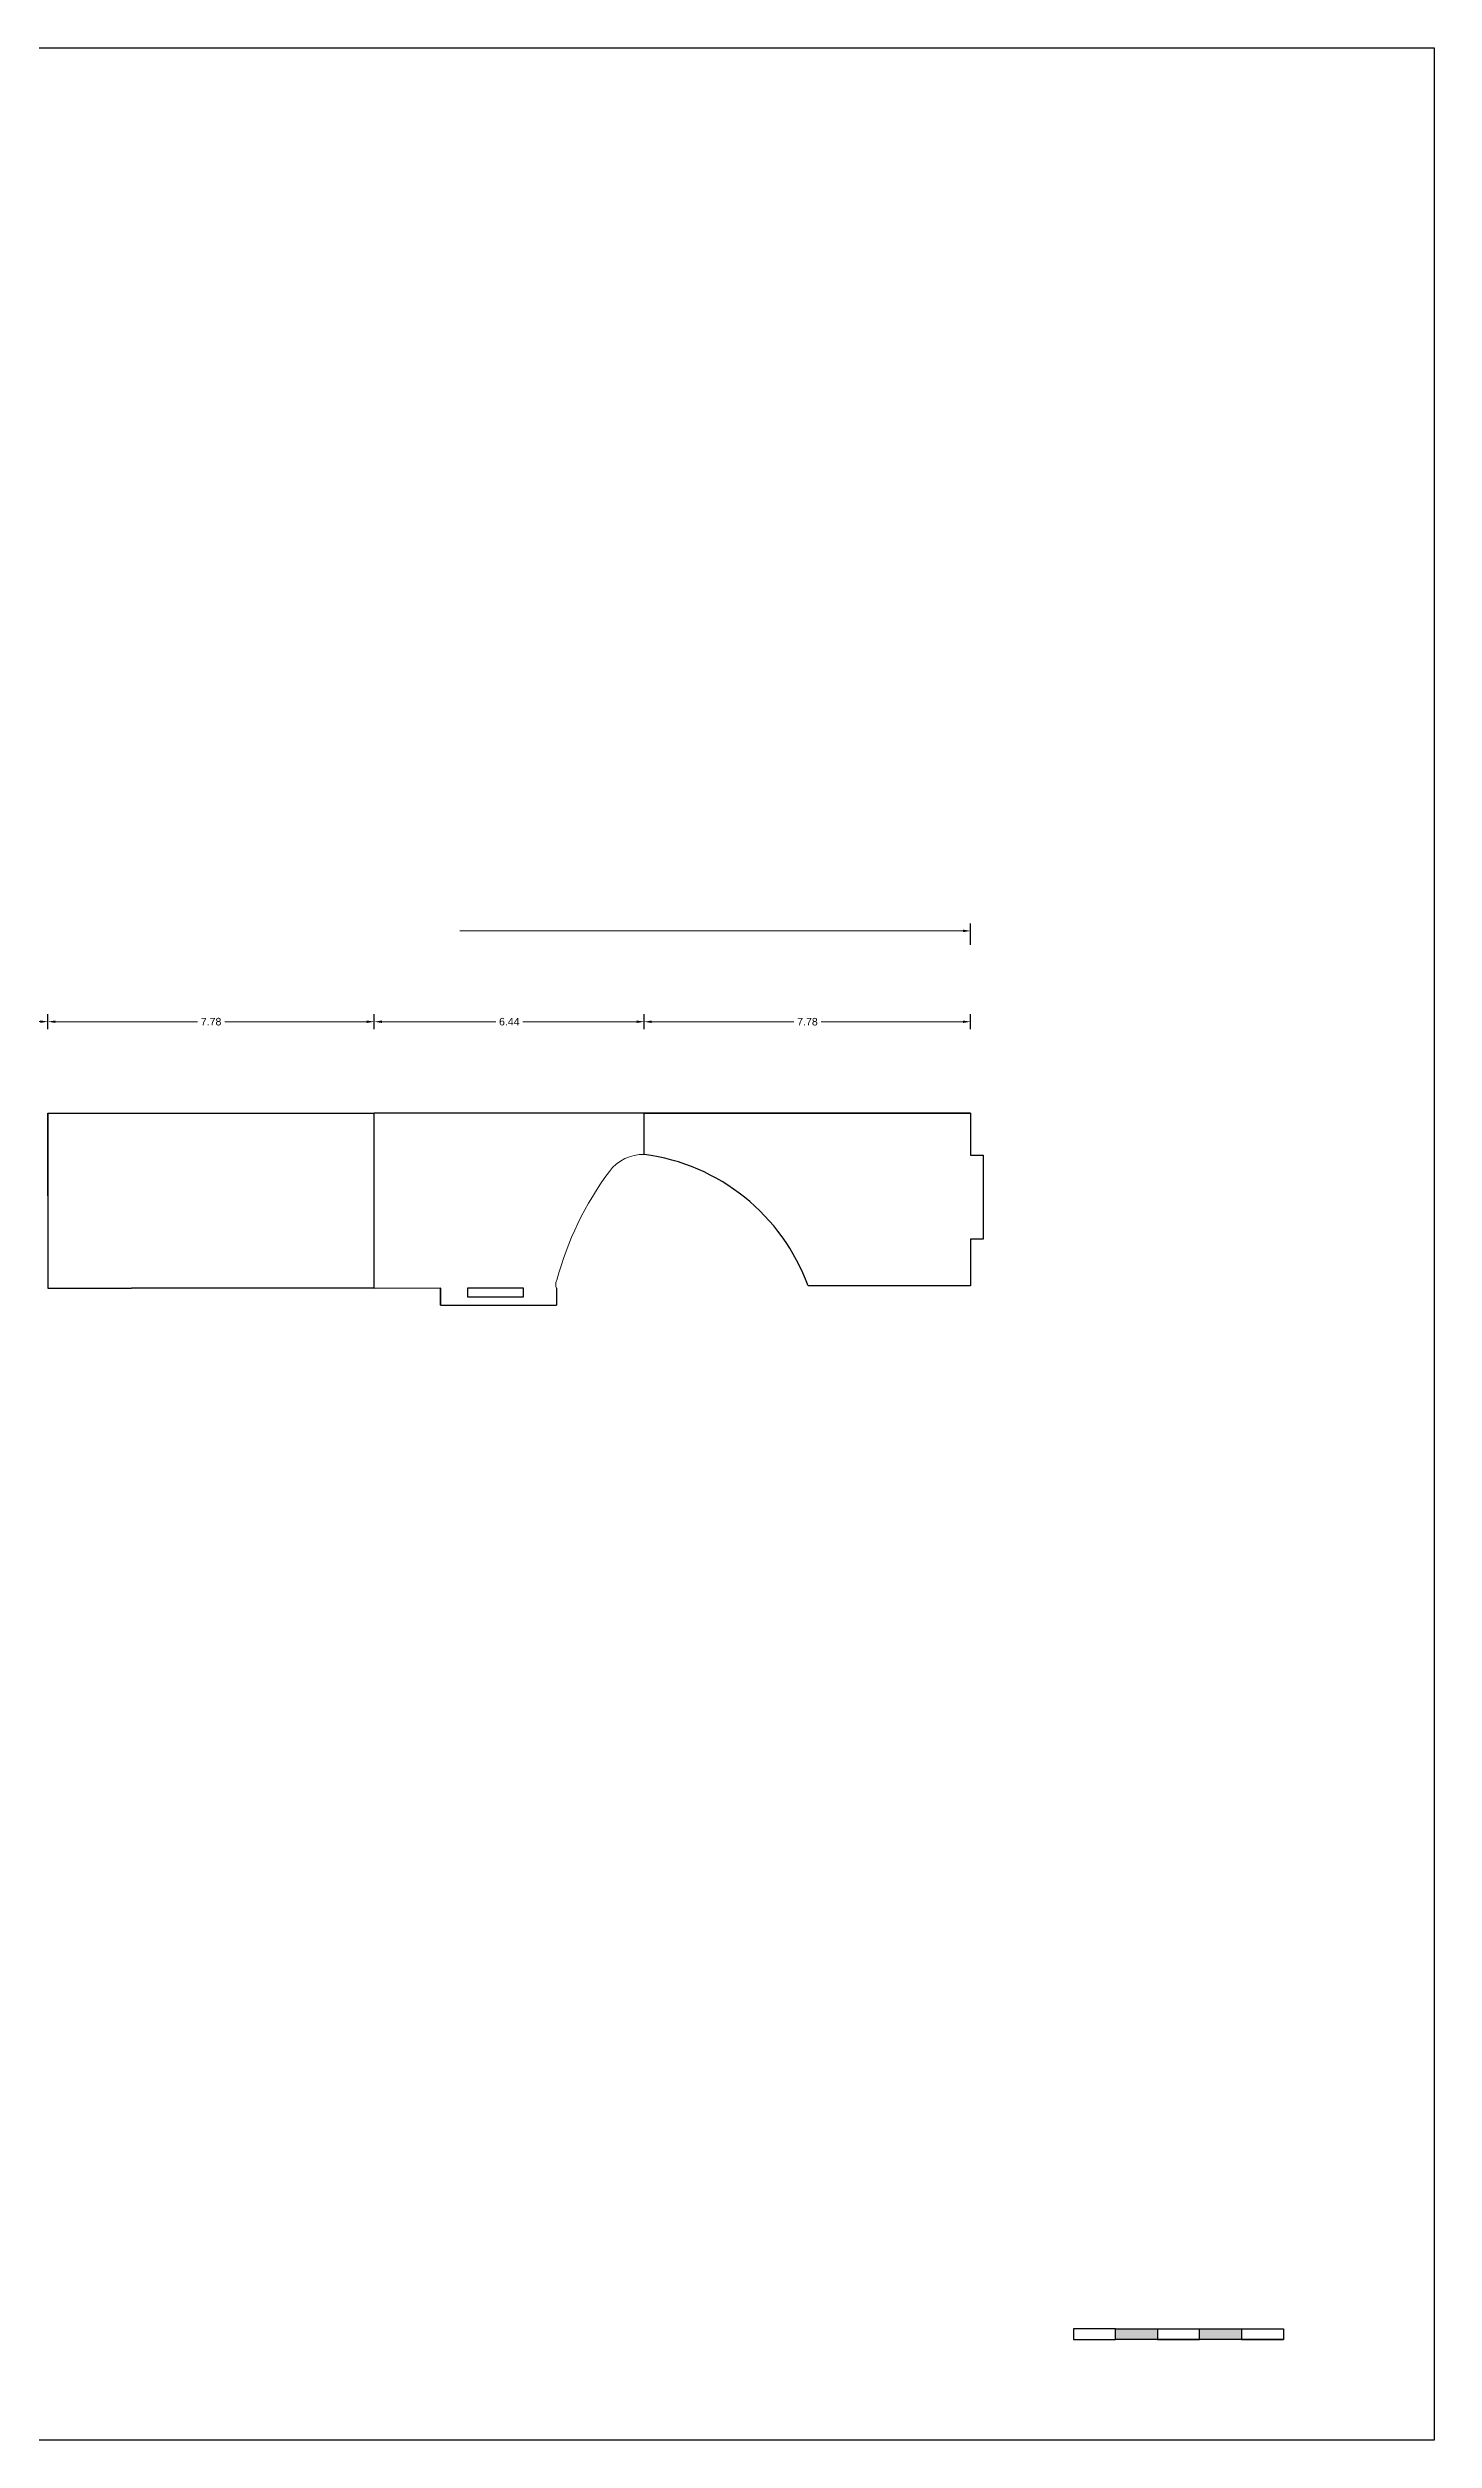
# Model space of a CAD drawing. Header units: inches. Extents: x 59 to 322, y 22 to 79.
# Drawn here: x 102.2 to 135.2, y 21.7 to 78.7 of the extents above; entities that cross this region are included whole.
import ezdxf

# ---------------------------------------------------------------- set-up
doc = ezdxf.new("R2010")
doc.units = ezdxf.units.IN
doc.header["$MEASUREMENT"] = 0
doc.linetypes.add('ACAD_ISO03W100', pattern=[30, 12, -18])
doc.styles.get("Standard").update_dxf_attribs({"font": 'Arial.ttf'})
doc.dimstyles.new('Copie de STANDARD', dxfattribs={"dimtxt": 0.18, "dimasz": 0.18, "dimexe": 0.18, "dimexo": 2, "dimgap": 0.09, "dimtad": 0, "dimtih": 1, "dimtoh": 1, "dimzin": 0, "dimdsep": 46, "dimtxsty": 'Standard', "dimcen": 0.09, "dimclrd": 256, "dimadec": 0, "dimazin": 0, "dimtfac": 1, "dimtofl": 0, "dimtmove": 0, "dimatfit": 3, "dimfxl": 1, "dimtolj": 1, "dimtzin": 0, "dimlwd": 13, "dimarcsym": 0})

# ---------------------------------------------------------------- blocks, each defined once
blk = doc.blocks.new('*D21')
at = {"color": 0, "linetype": 'ACAD_ISO03W100', "lineweight": -2, "transparency": 16777216}
for p, q in [((67.3, 57.32), (67.3, 57.835)), ((124.164, 57.32), (124.164, 57.835))]:
    blk.add_line(p, q, dxfattribs=at)
at = {"linetype": 'ACAD_ISO03W100', "lineweight": 13, "transparency": 16777216}
for p, q in [((67.48, 57.655), (95.338, 57.655)), ((123.984, 57.655), (96.127, 57.655))]:
    blk.add_line(p, q, dxfattribs=at)
at = {"transparency": 16777216}
for points in [[(67.48, 57.685), (67.48, 57.625), (67.3, 57.655)], [(123.984, 57.685), (123.984, 57.625), (124.164, 57.655)]]:
    blk.add_solid(points, dxfattribs=at)
at = {"layer": 'Defpoints', "color": 0, "transparency": 16777216}
for p in [(124.164, 57.655), (67.3, 55.32), (124.164, 55.32)]:
    blk.add_point(p, dxfattribs=at)
at = {"color": 0, "transparency": 16777216, "insert": (95.732, 57.655), "char_height": 0.18, "attachment_point": 5}
blk.add_mtext('\\A1;56.86', dxfattribs=at)
blk = doc.blocks.new('*D30')
at = {"color": 0, "linetype": 'ACAD_ISO03W100', "lineweight": -2, "transparency": 16777216}
for p, q in [((95.732, 55.309), (95.732, 55.672)), ((102.167, 55.309), (102.167, 55.672))]:
    blk.add_line(p, q, dxfattribs=at)
at = {"linetype": 'ACAD_ISO03W100', "lineweight": 13, "transparency": 16777216}
for p, q in [((95.912, 55.492), (98.625, 55.492)), ((101.987, 55.492), (99.274, 55.492))]:
    blk.add_line(p, q, dxfattribs=at)
at = {"transparency": 16777216}
for points in [[(95.912, 55.522), (95.912, 55.462), (95.732, 55.492)], [(101.987, 55.522), (101.987, 55.462), (102.167, 55.492)]]:
    blk.add_solid(points, dxfattribs=at)
at = {"layer": 'Defpoints', "color": 0, "transparency": 16777216}
for p in [(95.732, 55.492), (95.732, 53.309), (102.167, 53.309)]:
    blk.add_point(p, dxfattribs=at)
at = {"color": 0, "transparency": 16777216, "insert": (98.95, 55.492), "char_height": 0.18, "attachment_point": 5}
blk.add_mtext('\\A1;6.44', dxfattribs=at)
blk = doc.blocks.new('*D31')
at = {"color": 0, "linetype": 'ACAD_ISO03W100', "lineweight": -2, "transparency": 16777216}
for p, q in [((102.167, 55.309), (102.167, 55.67)), ((109.949, 55.309), (109.949, 55.67))]:
    blk.add_line(p, q, dxfattribs=at)
at = {"linetype": 'ACAD_ISO03W100', "lineweight": 13, "transparency": 16777216}
for p, q in [((102.347, 55.49), (105.734, 55.49)), ((109.769, 55.49), (106.383, 55.49))]:
    blk.add_line(p, q, dxfattribs=at)
at = {"transparency": 16777216}
for points in [[(102.347, 55.52), (102.347, 55.46), (102.167, 55.49)], [(109.769, 55.52), (109.769, 55.46), (109.949, 55.49)]]:
    blk.add_solid(points, dxfattribs=at)
at = {"layer": 'Defpoints', "color": 0, "transparency": 16777216}
for p in [(109.949, 55.49), (102.167, 53.309), (109.949, 53.309)]:
    blk.add_point(p, dxfattribs=at)
at = {"color": 0, "transparency": 16777216, "insert": (106.058, 55.49), "char_height": 0.18, "attachment_point": 5}
blk.add_mtext('\\A1;7.78', dxfattribs=at)
blk = doc.blocks.new('*D32')
at = {"color": 0, "linetype": 'ACAD_ISO03W100', "lineweight": -2, "transparency": 16777216}
for p, q in [((109.949, 55.309), (109.949, 55.67)), ((116.384, 55.309), (116.384, 55.67))]:
    blk.add_line(p, q, dxfattribs=at)
at = {"linetype": 'ACAD_ISO03W100', "lineweight": 13, "transparency": 16777216}
for p, q in [((110.129, 55.49), (112.842, 55.49)), ((116.204, 55.49), (113.491, 55.49))]:
    blk.add_line(p, q, dxfattribs=at)
at = {"transparency": 16777216}
for points in [[(110.129, 55.52), (110.129, 55.46), (109.949, 55.49)], [(116.204, 55.52), (116.204, 55.46), (116.384, 55.49)]]:
    blk.add_solid(points, dxfattribs=at)
at = {"layer": 'Defpoints', "color": 0, "transparency": 16777216}
for p in [(116.384, 55.49), (109.949, 53.309), (116.384, 53.309)]:
    blk.add_point(p, dxfattribs=at)
at = {"color": 0, "transparency": 16777216, "insert": (113.167, 55.49), "char_height": 0.18, "attachment_point": 5}
blk.add_mtext('\\A1;6.44', dxfattribs=at)
blk = doc.blocks.new('*D33')
at = {"color": 0, "linetype": 'ACAD_ISO03W100', "lineweight": -2, "transparency": 16777216}
for p, q in [((116.384, 55.309), (116.384, 55.669)), ((124.164, 55.309), (124.164, 55.669))]:
    blk.add_line(p, q, dxfattribs=at)
at = {"linetype": 'ACAD_ISO03W100', "lineweight": 13, "transparency": 16777216}
for p, q in [((116.564, 55.489), (119.95, 55.489)), ((123.984, 55.489), (120.599, 55.489))]:
    blk.add_line(p, q, dxfattribs=at)
at = {"transparency": 16777216}
for points in [[(116.564, 55.519), (116.564, 55.459), (116.384, 55.489)], [(123.984, 55.519), (123.984, 55.459), (124.164, 55.489)]]:
    blk.add_solid(points, dxfattribs=at)
at = {"layer": 'Defpoints', "color": 0, "transparency": 16777216}
for p in [(116.384, 55.489), (116.384, 53.309), (124.164, 53.309)]:
    blk.add_point(p, dxfattribs=at)
at = {"color": 0, "transparency": 16777216, "insert": (120.274, 55.489), "char_height": 0.18, "attachment_point": 5}
blk.add_mtext('\\A1;7.78', dxfattribs=at)

msp = doc.modelspace()

# ---------------------------------------------------------------- hatches: boundary and pattern name
h = msp.add_hatch(color=256)
h.dxf.hatch_style = 1
h.paths.add_polyline_path([(128.618, 24.072), (128.618, 24.322), (127.618, 24.322), (127.618, 24.072)])
h.paths.add_polyline_path([(129.618, 24.322), (129.618, 24.072), (130.618, 24.072), (130.618, 24.322)])

# ---------------------------------------------------------------- linework, layer by layer
at = {"color": 7, "linetype": 'Continuous', "lineweight": 15}
for p, q in [((102.167, 53.309), (102.167, 52.234)), ((114.299, 49.325), (114.293, 49.312))]:
    msp.add_line(p, q, dxfattribs=at)
for p, q in [((102.167, 53.309), (102.167, 51.341)), ((102.167, 51.341), (102.167, 53.309)), ((102.167, 53.309), (109.949, 53.309)), ((116.384, 53.309), (109.949, 53.309)), ((109.949, 49.134), (109.949, 53.309)), ((116.384, 53.309), (109.949, 53.309)), ((116.384, 52.324), (116.384, 53.309)), ((124.164, 53.309), (116.384, 53.309)), ((124.164, 53.309), (116.384, 53.309)), ((116.384, 53.309), (124.164, 53.309)), ((124.164, 53.309), (124.164, 52.309)), ((124.164, 52.309), (124.464, 52.309)), ((124.164, 52.309), (124.464, 52.309)), ((124.464, 52.309), (124.464, 50.309)), ((124.464, 52.309), (124.464, 50.309)), ((102.167, 51.341), (102.167, 51.445)), ((102.167, 51.341), (102.167, 49.134)), ((124.464, 50.309), (124.164, 50.309)), ((124.464, 50.309), (124.164, 50.309)), ((124.164, 50.309), (124.164, 49.194)), ((102.167, 49.134), (104.161, 49.134)), ((109.949, 49.134), (104.161, 49.134)), ((109.949, 49.137), (111.527, 49.143)), ((111.527, 48.734), (111.527, 49.143)), ((111.527, 49.134), (111.527, 48.734)), ((111.527, 49.134), (111.527, 48.734)), ((113.502, 49.134), (112.168, 49.134)), ((112.168, 49.134), (112.168, 48.934)), ((113.502, 48.934), (113.502, 49.134)), ((114.29, 49.134), (114.29, 48.734)), ((124.164, 49.194), (120.288, 49.194)), ((124.164, 49.194), (120.288, 49.194)), ((111.527, 48.734), (114.29, 48.734)), ((112.168, 48.934), (113.502, 48.934)), ((127.618, 24.322), (126.618, 24.322)), ((126.618, 24.322), (126.618, 24.072)), ((126.618, 24.072), (127.618, 24.072)), ((127.618, 24.072), (127.618, 24.322)), ((127.618, 24.322), (131.618, 24.322)), ((131.618, 24.072), (127.618, 24.072)), ((128.618, 24.322), (128.618, 24.072)), ((128.618, 24.072), (129.618, 24.072)), ((129.618, 24.072), (129.618, 24.322)), ((130.618, 24.322), (130.618, 24.072)), ((130.618, 24.072), (131.618, 24.072)), ((131.618, 24.322), (131.618, 24.072))]:
    msp.add_line(p, q)
msp.add_lwpolyline([(58.754, 78.71), (135.212, 78.71), (135.212, 21.67), (58.754, 21.67)], close=True)
for centre, radius, start, end in [((121.748, 47.329), 7.712, 143.4625, 165), ((116.355, 51.325), 1, 88.3296, 143.4625), ((114.51, 49.22), 0.236, 156.9598, 201.2798)]:
    msp.add_arc(centre, radius, start, end, dxfattribs=at)
msp.add_arc((115.755, 47.541), 4.825, 20.0343, 82.5042)
msp.add_arc((115.755, 47.541), 4.825, 20.0343, 82.5042)

# ---------------------------------------------------------------- dimensions: what is measured, and where the dimension line sits
for base, p1, p2, picture, middle in [((124.164, 57.655), (67.3, 55.32), (124.164, 55.32), '*D21', (95.732, 57.655)), ((95.732185712, 55.491643771), (102.167185712, 53.308976799), (95.732185712, 53.308976799), '*D30', (98.949685712, 55.491643771)), ((109.949, 55.49), (102.167, 53.309), (109.949, 53.309), '*D31', (106.058, 55.49)), ((116.384185712, 55.489643542), (109.949185712, 53.308976799), (116.384185712, 53.308976799), '*D32', (113.166685712, 55.489643542)), ((116.384, 55.489), (124.164, 53.309), (116.384, 53.309), '*D33', (120.274, 55.489))]:
    dim = msp.add_linear_dim(base=base, p1=p1, p2=p2, dimstyle='Copie de STANDARD')
    dim.commit()
    dim.dimension.update_dxf_attribs({"geometry": picture, "text_midpoint": middle})

doc.saveas('drawing.dxf')
